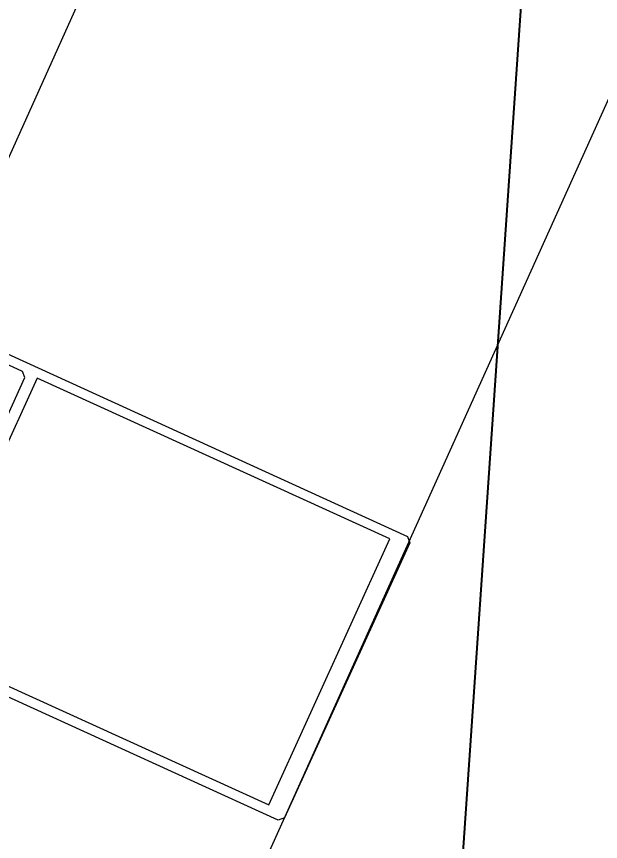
# Model space of a CAD drawing. Header units: millimetres. Extents: x -314343 to 8741575, y 21428 to 162031.
# Drawn here: x -214105.9 to -213986, y 121982.8 to 122152 of the extents above; entities that cross this region are included whole.
import ezdxf
from ezdxf import colors
from ezdxf.entities.mleader import LeaderData, LeaderLine
from ezdxf.math import Vec2, Vec3

# ---------------------------------------------------------------- set-up
doc = ezdxf.new("R2010")
doc.units = ezdxf.units.MM
doc.header["$MEASUREMENT"] = 0
doc.layers.get('0').update_dxf_attribs({"color": 250, "lineweight": 9})
for name, color, linetype, lineweight in [('АР_Навесной фасад', 147, 'Continuous', 5), ('АР_Перегородки витражные', 152, 'Continuous', 13), ('АР_Подоконники', 163, 'Continuous', 9), ('АР_Сущ Несущая стена', 216, 'Continuous', 30)]:
    doc.layers.add(name, color=color, linetype=linetype, lineweight=lineweight)
for name, color, linetype in [('ТХ_привязки ЭО', 222, 'Continuous'), ('ТХ_привязки_ВК', 82, 'Continuous'), ('ТХ_привязки_ОВ', 200, 'Continuous')]:
    doc.layers.add(name, color=color, linetype=linetype)
doc.styles.add('Standart Arial', font='arial.ttf', dxfattribs={"width": 0.7, "height": 250})

# ---------------------------------------------------------------- blocks, each defined once
blk = doc.blocks.new('стойка витр.')
at = {"lineweight": 0, "ltscale": 100, "transparency": 33554687}
for points in [[(-0.06938087928574532, -6.350438765824947), (8.118987008783733, -27.94374036834779), (7.552865449426463, -29.20159644143132), (3.790811872313498, -30.62819989795389)], [(-3.953589570330223, -35.65123370236688), (88.61521743849153, -0.5483364844694734), (89.18141896976158, 0.709483592720062), (67.18472618525266, 58.71630840156286), (65.92687011216185, 59.2824299609274), (-26.6419368966599, 24.17953274302999)]]:
    blk.add_lwpolyline(points, dxfattribs=at)
blk.add_lwpolyline([(63.8117502759269, 56.26367979055794), (85.07351613373612, 0.1949089383633691), (10.63088292890461, -28.03438542609365), (-10.63088292890461, 28.03438542610093)], close=True, dxfattribs=at)
blk = doc.blocks.new('A$Ca602dfc3')
at = {"layer": 'АР_Навесной фасад', "color": 252, "ltscale": 100}
for p, q in [((-204.2090880818432, -3526.698213380369), (580.05445815227, -1742.988809549817)), ((-95.9496076706564, -3544.711789112494), (671.3405705891782, -1803.927208692519))]:
    blk.add_line(p, q, dxfattribs=at)
at = {"layer": 'АР_Перегородки витражные', "color": 252, "xscale": -1, "rotation": 176.7667326082509}
blk.add_blockref('стойка витр.', (210.9145340843539, -2641.520242096161), dxfattribs=at)
blk = doc.blocks.new('_DotSmall')
at = {"color": 0, "linetype": 'ByBlock', "const_width": 0.5}
blk.add_lwpolyline([(-0.0625, 0, 1), (0.0625, 0, 1)], format="xyb", close=True, dxfattribs=at)

msp = doc.modelspace()

# ---------------------------------------------------------------- linework, layer by layer
at = {"layer": 'АР_Подоконники', "color": 252, "ltscale": 100}
msp.add_arc((-206026.2458754568, 118393.013222947), 8235.689002008552, 95.26613924600396, 171.9196051816537, dxfattribs=at)
at = {"layer": 'АР_Сущ Несущая стена', "color": 252, "lineweight": 18, "ltscale": 100}
for centre, radius, start, end in [((-206027.0669955889, 118394.7790860279), 9148.859753025108, 94.87234083844325, 175.1978222414782), ((-206026.2458754567, 118393.013222947), 8425.68900200859, 94.87652447914638, 174.7967806206465)]:
    msp.add_arc(centre, radius, start, end, dxfattribs=at)

# ---------------------------------------------------------------- block references
at = {"color": 252, "ltscale": 100, "rotation": 359.5025506726814}
msp.add_blockref('A$Ca602dfc3', (-214302.0799229122, 124693.8340292937), dxfattribs=at)

# ---------------------------------------------------------------- leaders
at = {"layer": 'ТХ_привязки ЭО'}
ml = msp.add_multileader_mtext('Standard', dxfattribs=at)
ml.set_content('АП на Н-1500 от УЧП Э. по 35кВт 3Ф 380В.\\PКабель питания должен быть пятипроводным с сечением жил не менее 16 мм2, иметь маслостойкую оболочку и должен быть не легче, чем обычный шнур с оболочкой из полихлоропренового или другого эквивалентного синтетического, покрытого эластомерной оболочкой материала (кодовое обозначение 60245 IEC 57).\\PКабель питания в распределительном щите должен быть подключен к трехфазной пятипроводной системе с отдельным нулевым рабочим и защитным проводниками (3/N/PE 400В 50Гц). Кабель питания к пароконвектомату должен быть подключен через дифференциальный автоматический выключатель с номинальным током отключения 80А, реагирующим на ток утечки 30мА. Дифференциальный автоматический выключатель должен обеспечивать гарантированное отключение всех полюсов от сети питания и иметь зазор между контактами не менее 3мм на всех полюсах.\\PЗаземляющий провод пароконвектомата должен быть подключен к системе зазем- ления типа TN-S или TN-C-S по ГОСТ Р 50571.2-94.', color=256, style='Standart Arial')
ml.set_leader_properties()
ml.set_arrow_properties(name='DOTSMALL')
ml.build(insert=Vec2(0, 0))
ml.multileader.update_dxf_attribs({"text_left_attachment_type": 6, "text_right_attachment_type": 6, "dogleg_length": 50, "arrow_head_size": 100})
ctx = ml.context
ctx.base_point, ctx.char_height, ctx.arrow_head_size, ctx.landing_gap_size, ctx.plane_origin = Vec3(-213103.1682112166, 147806.443687807, -171.0743708751597), 200, 100, 0.09, Vec3(-197117.3241324938, 146666.1698223389, -171.0743708751597)
ctx.left_attachment, ctx.right_attachment = 6, 6
notes = []
notes.append((ctx, [(0, (1, 1, 0), (-213153.1682112166, 147806.443687807, -171.0743708751597), (1, 0), 50, [(0, [(-215174.9978094898, 115671.332443364, -171.0743708751597)], 0, [])])]))
ctx.mtext.insert, ctx.mtext.width, ctx.mtext.defined_height, ctx.mtext.flow_direction = Vec3(-213103.0782112165, 148046.443687807, -171.0743708751597), 10255.27475988358, 5617.113889574359, 5
ml = msp.add_multileader_mtext('Standard', dxfattribs=at)
ml.set_content('\\A1;\\pxql,t3;П057_Пароконвектомат 20 уровней\\P35кВт 3Ф 380В\\P{\\A0;Розетка силовая 380В -1шт. на высоте 1500 мм от у.ч.п.,\\Pпредусмотреть ГРИБОК (аварийная кнопка) над розеткой, предусмотреть контактно-штепсельный разъем (не входит в комплект поставки оборудования)}', color=256, style='Standart Arial')
ml.set_leader_properties()
ml.set_arrow_properties(name='DOTSMALL')
ml.build(insert=Vec2(0, 0))
ml.multileader.update_dxf_attribs({"text_left_attachment_type": 6, "text_right_attachment_type": 6, "dogleg_length": 50, "arrow_head_size": 100})
ctx = ml.context
ctx.base_point, ctx.char_height, ctx.arrow_head_size, ctx.landing_gap_size, ctx.plane_origin = Vec3(-212860.7637750318, 143496.8280801744, -171.1068050482477), 200, 100, 0.09, Vec3(-200817.5656147694, 149649.7790082095, -171.1068050482477)
ctx.left_attachment, ctx.right_attachment = 6, 6
notes.append((ctx, [(0, (1, 1, 0), (-212910.7637750318, 143496.8280801744, -171.1068050482477), (1, 0), 50, [(1, [(-214926.5, 115670.5, -171.1068050482477)], 0, [])])]))
ctx.mtext.insert, ctx.mtext.width, ctx.mtext.defined_height, ctx.mtext.flow_direction = Vec3(-212860.6737750318, 143755.6275344718, -171.1068050482477), 6112.898607926749, 5836.583890470031, 5
at = {"layer": 'ТХ_привязки ЭО', "color": 1}
ml = msp.add_multileader_mtext('Standard', dxfattribs=at)
ml.set_content('\\A1;\\pxql,t3;доп.оборуд-е 0,5кВт 1Ф 220В\\P{\\A0;Розетка 220В - 1 шт. Высота размещения 1200мм от у.ч.п.}', color=1, style='Standart Arial')
ml.set_leader_properties()
ml.set_arrow_properties(name='DOTSMALL')
ml.build(insert=Vec2(0, 0))
ml.multileader.update_dxf_attribs({"text_left_attachment_type": 6, "text_right_attachment_type": 6, "dogleg_length": 50, "arrow_head_size": 100})
ctx = ml.context
ctx.base_point, ctx.char_height, ctx.arrow_head_size, ctx.landing_gap_size, ctx.plane_origin = Vec3(-212858.3637409619, 141448.8908575437, -0.0324341780879234), 200, 100, 0.09, Vec3(-183872.5785405378, 140825.6552386492, -0.0324341780879234)
ctx.left_attachment, ctx.right_attachment = 6, 6
notes.append((ctx, [(0, (1, 1, 0), (-212908.3637409619, 141448.8908575437, -0.0324341780879234), (1, 0), 50, [(2, [(-214681.6171261227, 118343.5085835971, -0.0324341780879234)], 0, [])])]))
ctx.mtext.insert, ctx.mtext.width, ctx.mtext.defined_height, ctx.mtext.flow_direction = Vec3(-212858.2737409619, 141707.6903118411, -0.0324341780879234), 3390.717265523446, 5907.595800020553, 5
at = {"layer": 'ТХ_привязки_ВК', "lineweight": 20}
ml = msp.add_multileader_mtext('Standard', dxfattribs=at)
ml.set_content('\\pxql,t3;П057_{\\A1;Пароконвектомат 20 уровней\\P\\ptz;}Сливной лоток с гидрозатвором и   трапом со съемной решеткой из нерж.  стали, 300х300 мм, размер ячейки 33х33 мм, разрыв струи. Отвод от трапов выполнить в безраструбных трубах.', color=256, style='Standart Arial')
ml.set_leader_properties()
ml.set_arrow_properties(name='DOTSMALL')
ml.build(insert=Vec2(0, 0))
ml.multileader.update_dxf_attribs({"text_left_attachment_type": 6, "text_right_attachment_type": 6, "dogleg_length": 50, "arrow_head_size": 100})
ctx = ml.context
ctx.base_point, ctx.char_height, ctx.arrow_head_size, ctx.landing_gap_size, ctx.plane_origin = Vec3(-212703.4817593271, 140364.3479734602, -171.0743708801597), 200, 100, 0, Vec3(-193054.6671103955, 114893.552302721, -171.0743708801597)
ctx.left_attachment, ctx.right_attachment = 6, 6
notes.append((ctx, [(1, (1, 1, 0), (-212753.4817593271, 140364.3479734602, -171.0743708801597), (1, 0), 50, [(0, [(-214457.8566012584, 115511.6419890866, -171.0743708801597)], 0, [])])]))
ctx.mtext.insert, ctx.mtext.width, ctx.mtext.flow_direction = Vec3(-212703.4817593271, 140623.1474277576, -171.0743708801597), 6715.275682706852, 5
at = {"layer": 'ТХ_привязки_ОВ'}
ml = msp.add_multileader_mtext('Standard', dxfattribs=at)
ml.set_content('\\A1;\\pxql,t3;П210_Зонт вытяжной \\Pна Н-2180 Вытяжка Q=700м3/ч\\PПодключить к вытяжке воздуховодом для температуры 120 С. Предусмотреть подведение воздуховодов вытяжной/приточной и вытяжной вентиляции, выполнить подключение зонтов к системе производственной вентиляции. Предусмотреть подвесы/шпильки в местах установки зонта.', color=256, style='Standart Arial')
ml.set_leader_properties()
ml.set_arrow_properties(name='DOTSMALL')
ml.build(insert=Vec2(0, 0))
ml.multileader.update_dxf_attribs({"text_left_attachment_type": 6, "text_right_attachment_type": 6, "dogleg_length": 50, "arrow_head_size": 100})
ctx = ml.context
ctx.base_point, ctx.char_height, ctx.arrow_head_size, ctx.landing_gap_size, ctx.plane_origin = Vec3(-212641.811544332, 129664.0622966606, -171.1068050482477), 200, 100, 0.09, Vec3(-197329.2324330224, 146613.934555493, -171.1068050482477)
ctx.left_attachment, ctx.right_attachment = 6, 6
notes.append((ctx, [(0, (1, 1, 0), (-212691.811544332, 129664.0622966606, -171.1068050482477), (1, 0), 50, [(1, [(-214568.2556471103, 115248.7322364636, -171.1068050482477)], 0, [])])]))
ctx.mtext.insert, ctx.mtext.width, ctx.mtext.defined_height, ctx.mtext.flow_direction = Vec3(-212641.721544332, 129922.861750958, -171.1068050482477), 5048.821404183574, 5836.583890470031, 5
for ctx, leaders in notes:
    for number, flags, end, landing, length, lines in leaders:
        leader = LeaderData()
        leader.index, (leader.has_last_leader_line, leader.has_dogleg_vector, leader.attachment_direction) = number, flags
        leader.last_leader_point, leader.dogleg_vector, leader.dogleg_length = Vec3(end), Vec3(landing), length
        for number, points, colour, breaks in lines:
            line = LeaderLine()
            line.index, line.vertices, line.color, line.breaks = number, Vec3.list(points), colors.encode_raw_color(colour), breaks
            leader.lines.append(line)
        ctx.leaders.append(leader)

doc.saveas('drawing.dxf')
